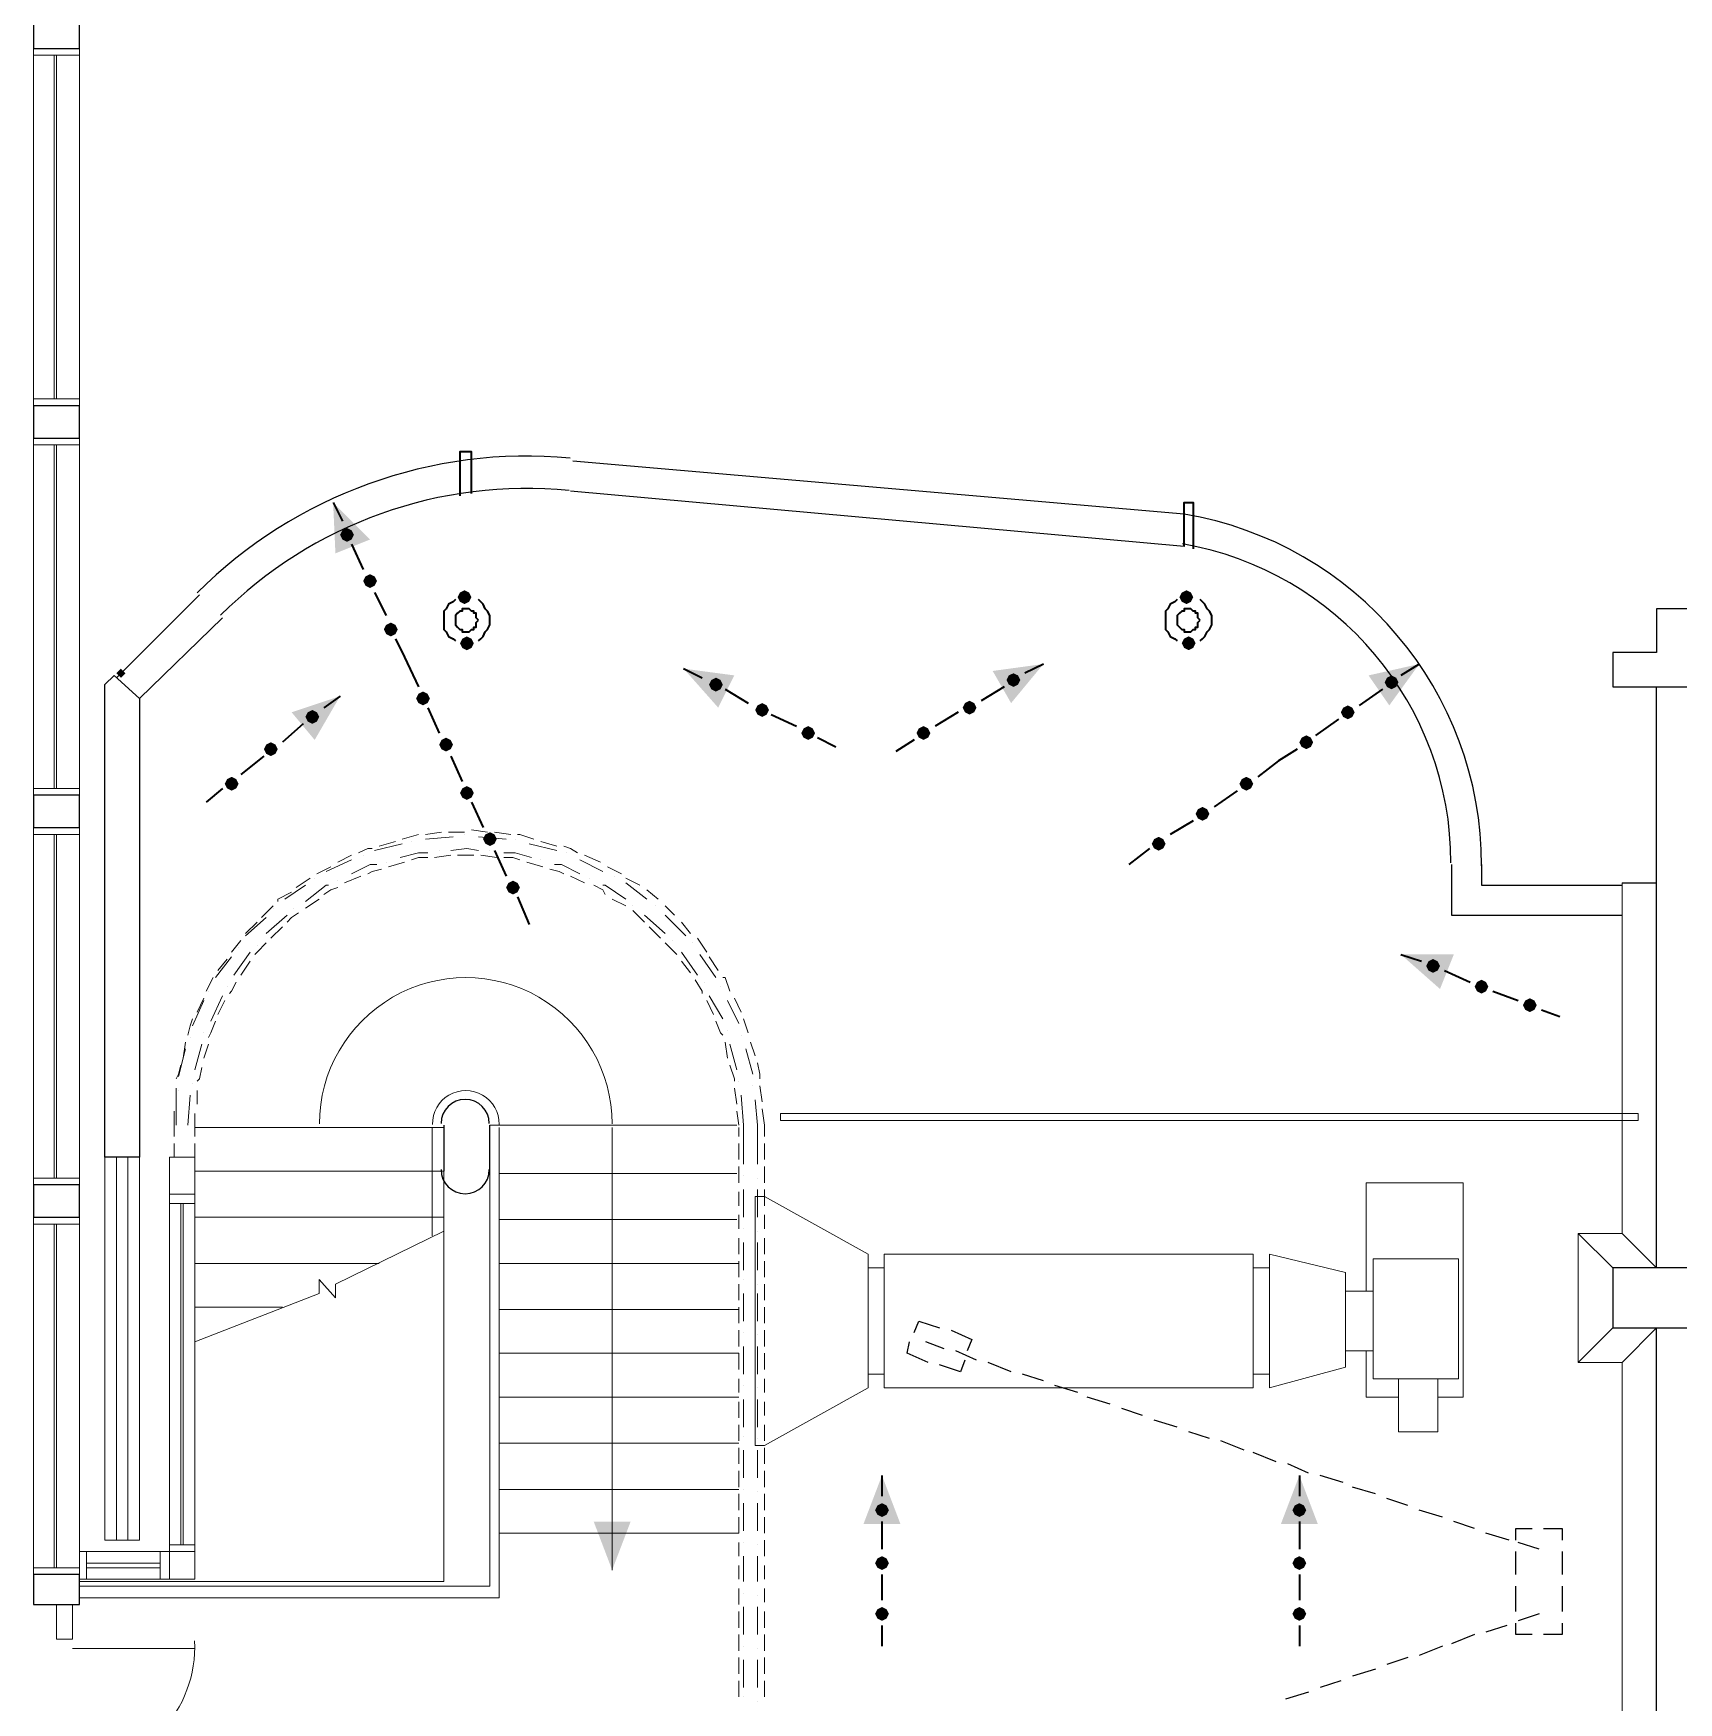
# Model space of a CAD drawing. Header units: millimetres. Extents: x 0 to 90.2, y 0 to 62.5.
# Drawn here: x 50.86 to 61.56, y 38.43 to 49.29 of the extents above; entities that cross this region are included whole.
import ezdxf

# ---------------------------------------------------------------- set-up
doc = ezdxf.new("R2010")
doc.units = ezdxf.units.MM
for name, color, linetype in [('PDF_014405$BL', 7, 'Continuous'), ('PDF_014405$BL-ABOVE', 7, 'Continuous'), ('PDF_014405$DR', 7, 'Continuous'), ('PDF_014405$EQ', 7, 'Continuous'), ('PDF_014405$PL-SERVICES-STORMWATER', 7, 'Continuous'), ('PDF_014405$PL-STAIR', 7, 'Continuous'), ('PDF_014405$WA', 7, 'Continuous'), ('PDF_014405$WA-COL', 7, 'Continuous'), ('PDF_014405$WA-EXT', 7, 'Continuous'), ('PDF_014405$WN', 7, 'Continuous')]:
    doc.layers.add(name, color=color, linetype=linetype)

msp = doc.modelspace()

# ---------------------------------------------------------------- hatches: boundary and pattern name
at = {"layer": 'PDF_014405$PL-SERVICES-STORMWATER', "transparency": 33554559}
for points in [[(52.899, 46.072), (52.869, 46.057), (52.854, 46.027), (52.869, 45.997), (52.899, 45.982), (52.929, 45.997), (52.944, 46.027), (52.929, 46.057)], [(53.049, 45.772), (53.019, 45.757), (53.004, 45.727), (53.019, 45.697), (53.049, 45.682), (53.079, 45.697), (53.094, 45.727), (53.079, 45.757)], [(53.664, 45.667), (53.634, 45.652), (53.619, 45.622), (53.634, 45.592), (53.664, 45.577), (53.694, 45.592), (53.709, 45.622), (53.694, 45.652)], [(58.359, 45.667), (58.329, 45.652), (58.314, 45.622), (58.329, 45.592), (58.359, 45.577), (58.389, 45.592), (58.404, 45.622), (58.389, 45.652)], [(53.184, 45.457), (53.154, 45.442), (53.139, 45.412), (53.154, 45.382), (53.184, 45.367), (53.214, 45.382), (53.229, 45.412), (53.214, 45.442)], [(53.679, 45.367), (53.649, 45.352), (53.634, 45.322), (53.649, 45.292), (53.679, 45.277), (53.709, 45.292), (53.724, 45.322), (53.709, 45.352)], [(58.374, 45.367), (58.344, 45.352), (58.329, 45.322), (58.344, 45.292), (58.374, 45.277), (58.404, 45.292), (58.419, 45.322), (58.404, 45.352)], [(55.299, 45.098), (55.269, 45.083), (55.254, 45.053), (55.269, 45.023), (55.299, 45.008), (55.329, 45.023), (55.344, 45.053), (55.329, 45.083)], [(57.234, 45.127), (57.204, 45.113), (57.189, 45.083), (57.204, 45.053), (57.234, 45.038), (57.264, 45.053), (57.279, 45.083), (57.264, 45.113)], [(59.694, 45.113), (59.664, 45.098), (59.649, 45.068), (59.664, 45.038), (59.694, 45.023), (59.724, 45.038), (59.739, 45.068), (59.724, 45.098)], [(53.394, 45.008), (53.364, 44.993), (53.349, 44.963), (53.364, 44.933), (53.394, 44.918), (53.424, 44.933), (53.439, 44.963), (53.424, 44.993)], [(52.674, 44.888), (52.644, 44.873), (52.629, 44.843), (52.644, 44.813), (52.674, 44.798), (52.704, 44.813), (52.719, 44.843), (52.704, 44.873)], [(55.599, 44.933), (55.569, 44.918), (55.554, 44.888), (55.569, 44.858), (55.599, 44.843), (55.629, 44.858), (55.644, 44.888), (55.629, 44.918)], [(56.949, 44.948), (56.919, 44.933), (56.904, 44.903), (56.919, 44.873), (56.949, 44.858), (56.979, 44.873), (56.994, 44.903), (56.979, 44.933)], [(59.409, 44.918), (59.379, 44.903), (59.364, 44.873), (59.379, 44.843), (59.409, 44.828), (59.439, 44.843), (59.454, 44.873), (59.439, 44.903)], [(55.899, 44.783), (55.869, 44.768), (55.854, 44.738), (55.869, 44.708), (55.899, 44.693), (55.929, 44.708), (55.944, 44.738), (55.929, 44.768)], [(56.649, 44.783), (56.619, 44.768), (56.604, 44.738), (56.619, 44.708), (56.649, 44.693), (56.679, 44.708), (56.694, 44.738), (56.679, 44.768)], [(52.404, 44.678), (52.374, 44.663), (52.359, 44.633), (52.374, 44.603), (52.404, 44.588), (52.434, 44.603), (52.449, 44.633), (52.434, 44.663)], [(53.544, 44.708), (53.514, 44.693), (53.499, 44.663), (53.514, 44.633), (53.544, 44.618), (53.574, 44.633), (53.589, 44.663), (53.574, 44.693)], [(59.139, 44.723), (59.109, 44.708), (59.094, 44.678), (59.109, 44.648), (59.139, 44.633), (59.169, 44.648), (59.184, 44.678), (59.169, 44.708)], [(52.149, 44.453), (52.119, 44.438), (52.104, 44.408), (52.119, 44.378), (52.149, 44.363), (52.179, 44.378), (52.194, 44.408), (52.179, 44.438)], [(58.749, 44.453), (58.719, 44.438), (58.704, 44.408), (58.719, 44.378), (58.749, 44.363), (58.779, 44.378), (58.794, 44.408), (58.779, 44.438)], [(53.679, 44.393), (53.649, 44.378), (53.634, 44.348), (53.649, 44.318), (53.679, 44.303), (53.709, 44.318), (53.724, 44.348), (53.709, 44.378)], [(58.464, 44.258), (58.434, 44.243), (58.419, 44.213), (58.434, 44.183), (58.464, 44.168), (58.494, 44.183), (58.509, 44.213), (58.494, 44.243)], [(53.829, 44.093), (53.799, 44.078), (53.784, 44.048), (53.799, 44.018), (53.829, 44.003), (53.859, 44.018), (53.874, 44.048), (53.859, 44.078)], [(58.179, 44.063), (58.149, 44.048), (58.134, 44.018), (58.149, 43.988), (58.179, 43.973), (58.209, 43.988), (58.224, 44.018), (58.209, 44.048)], [(53.979, 43.778), (53.949, 43.763), (53.934, 43.733), (53.949, 43.703), (53.979, 43.688), (54.009, 43.703), (54.024, 43.733), (54.009, 43.763)], [(59.964, 43.268), (59.934, 43.253), (59.919, 43.223), (59.934, 43.193), (59.964, 43.178), (59.994, 43.193), (60.009, 43.223), (59.994, 43.253)], [(60.279, 43.133), (60.249, 43.118), (60.234, 43.088), (60.249, 43.058), (60.279, 43.043), (60.308, 43.058), (60.323, 43.088), (60.308, 43.118)], [(60.593, 43.013), (60.563, 42.998), (60.548, 42.968), (60.563, 42.938), (60.593, 42.923), (60.623, 42.938), (60.638, 42.968), (60.623, 42.998)], [(56.379, 39.728), (56.349, 39.713), (56.334, 39.683), (56.349, 39.653), (56.379, 39.638), (56.409, 39.653), (56.424, 39.683), (56.409, 39.713)], [(59.094, 39.728), (59.064, 39.713), (59.049, 39.683), (59.064, 39.653), (59.094, 39.638), (59.124, 39.653), (59.139, 39.683), (59.124, 39.713)], [(56.379, 39.383), (56.349, 39.368), (56.334, 39.338), (56.349, 39.308), (56.379, 39.293), (56.409, 39.308), (56.424, 39.338), (56.409, 39.368)], [(59.094, 39.383), (59.064, 39.368), (59.049, 39.338), (59.064, 39.308), (59.094, 39.293), (59.124, 39.308), (59.139, 39.338), (59.124, 39.368)], [(56.379, 39.053), (56.349, 39.038), (56.334, 39.008), (56.349, 38.978), (56.379, 38.963), (56.409, 38.978), (56.424, 39.008), (56.409, 39.038)], [(59.094, 39.053), (59.064, 39.038), (59.049, 39.008), (59.064, 38.978), (59.094, 38.963), (59.124, 38.978), (59.139, 39.008), (59.124, 39.038)]]:
    msp.add_hatch(color=256, dxfattribs=at).paths.add_polyline_path(points)
at = {"layer": 'PDF_014405$WA-EXT', "transparency": 33554559}
msp.add_hatch(color=256, dxfattribs=at).paths.add_polyline_path([(51.429, 45.157), (51.414, 45.142), (51.399, 45.127), (51.414, 45.113), (51.429, 45.098), (51.444, 45.113), (51.459, 45.127), (51.444, 45.142)])
msp.add_hatch(color=256, dxfattribs=at).paths.add_polyline_path([(51.429, 45.157), (51.414, 45.142), (51.399, 45.127), (51.414, 45.113), (51.429, 45.098), (51.444, 45.113), (51.459, 45.127), (51.444, 45.142)])

# ---------------------------------------------------------------- linework, layer by layer
at = {"layer": 'PDF_014405$BL', "lineweight": 9}
for points in [[(50.859, 49.192), (50.859, 46.867)], [(51.159, 46.867), (51.159, 49.192)], [(50.859, 46.657), (50.859, 44.333)], [(51.159, 44.333), (51.159, 46.657)], [(50.859, 44.123), (50.859, 41.798)], [(51.159, 41.798), (51.159, 44.123)], [(61.418, 41.258), (61.193, 41.483), (61.193, 43.763)], [(53.889, 42.173), (53.889, 39.113), (51.159, 39.113)], [(53.454, 42.173), (53.454, 41.468)], [(51.324, 39.488), (51.324, 41.978), (51.324, 39.488), (51.549, 39.488), (51.549, 41.978)], [(51.399, 39.488), (51.399, 41.978)], [(51.474, 39.488), (51.474, 41.978)], [(53.529, 41.888), (53.529, 39.218), (51.159, 39.218)], [(53.829, 41.888), (53.829, 39.188), (51.159, 39.188)], [(51.744, 41.738), (51.744, 39.413), (51.159, 39.413)], [(51.159, 39.233), (51.744, 39.233), (51.909, 39.233), (51.909, 39.413), (51.909, 41.738)], [(50.859, 41.588), (50.859, 39.263)], [(51.159, 39.263), (51.159, 41.588)], [(60.908, 41.483), (61.133, 41.258)], [(60.908, 40.643), (60.908, 41.483), (61.193, 41.483)], [(61.418, 40.868), (61.193, 40.643), (60.908, 40.643), (61.133, 40.868)], [(60.308, 37.313), (60.383, 37.313), (60.383, 37.973), (61.193, 37.973), (61.193, 40.643)]]:
    msp.add_lwpolyline(points, dxfattribs=at)
for points in [[(55.719, 42.218), (55.719, 42.263), (61.298, 42.263), (61.298, 42.218)], [(51.744, 41.738), (51.744, 41.978), (51.909, 41.978), (51.909, 41.738)]]:
    msp.add_lwpolyline(points, close=True, dxfattribs=at)
at = {"layer": 'PDF_014405$BL', "lineweight": 0}
msp.add_lwpolyline([(55.434, 41.288), (55.434, 41.288)], dxfattribs=at)
at = {"layer": 'PDF_014405$BL', "lineweight": 9}
msp.add_arc((53.672, 42.195), 0.217, 359.1456, 180.8771, dxfattribs=at)
at = {"layer": 'PDF_014405$BL-ABOVE', "lineweight": 9}
for points in [[(53.514, 44.093), (53.409, 44.078)], [(53.664, 44.093), (53.559, 44.093)], [(53.814, 44.093), (53.709, 44.108)], [(53.964, 44.078), (53.859, 44.093)], [(53.064, 43.988), (53.034, 43.988), (52.974, 43.958)], [(53.214, 44.033), (53.109, 44.003)], [(53.364, 44.078), (53.259, 44.048)], [(54.114, 44.048), (54.024, 44.078), (54.009, 44.078)], [(54.264, 44.003), (54.159, 44.033)], [(54.399, 43.958), (54.354, 43.988), (54.309, 44.003)], [(52.929, 43.943), (52.839, 43.898)], [(53.274, 43.898), (53.169, 43.868)], [(53.424, 43.928), (53.364, 43.928), (53.319, 43.913)], [(53.574, 43.943), (53.469, 43.928)], [(53.724, 43.943), (53.679, 43.943), (53.619, 43.943)], [(53.874, 43.928), (53.769, 43.943)], [(54.024, 43.913), (53.979, 43.928), (53.919, 43.928)], [(54.174, 43.868), (54.069, 43.898)], [(54.549, 43.898), (54.444, 43.943)], [(52.659, 43.793), (52.569, 43.733)], [(52.794, 43.868), (52.734, 43.838), (52.704, 43.823)], [(52.989, 43.808), (52.884, 43.763)], [(53.124, 43.853), (53.064, 43.838), (53.034, 43.823)], [(54.309, 43.823), (54.279, 43.838), (54.219, 43.853)], [(54.444, 43.763), (54.354, 43.808)], [(54.684, 43.823), (54.654, 43.838), (54.594, 43.868)], [(54.804, 43.748), (54.714, 43.793)], [(52.539, 43.703), (52.449, 43.658), (52.449, 43.643)], [(52.719, 43.658), (52.629, 43.598)], [(52.839, 43.733), (52.794, 43.718), (52.749, 43.688)], [(54.579, 43.688), (54.564, 43.718), (54.504, 43.748)], [(54.714, 43.613), (54.624, 43.658)], [(54.924, 43.658), (54.849, 43.718)], [(52.419, 43.613), (52.344, 43.538)], [(52.584, 43.568), (52.539, 43.538), (52.509, 43.508)], [(54.834, 43.508), (54.804, 43.538), (54.759, 43.583)], [(55.029, 43.553), (54.969, 43.613)], [(52.314, 43.508), (52.239, 43.433)], [(52.479, 43.478), (52.404, 43.403)], [(54.939, 43.403), (54.864, 43.478)], [(55.134, 43.433), (55.074, 43.508)], [(52.209, 43.388), (52.149, 43.313)], [(52.374, 43.373), (52.314, 43.313), (52.299, 43.298)], [(55.044, 43.298), (55.029, 43.313), (54.969, 43.373)], [(55.239, 43.313), (55.179, 43.403)], [(52.119, 43.268), (52.059, 43.193)], [(52.269, 43.253), (52.209, 43.163)], [(55.134, 43.178), (55.074, 43.253)], [(55.314, 43.193), (55.254, 43.283)], [(52.029, 43.148), (51.984, 43.058)], [(52.179, 43.118), (52.149, 43.058), (52.134, 43.043)], [(55.209, 43.043), (55.209, 43.058), (55.164, 43.133)], [(55.389, 43.058), (55.359, 43.148), (55.344, 43.148)], [(51.969, 43.013), (51.924, 42.923)], [(55.464, 42.923), (55.419, 43.013)], [(52.104, 42.998), (52.059, 42.908)], [(55.284, 42.908), (55.239, 42.998)], [(51.894, 42.878), (51.879, 42.833), (51.864, 42.773)], [(52.044, 42.863), (52.014, 42.788), (51.999, 42.758)], [(55.344, 42.773), (55.329, 42.788), (55.299, 42.863)], [(55.509, 42.788), (55.494, 42.833), (55.479, 42.878)], [(51.849, 42.728), (51.834, 42.623)], [(51.999, 42.713), (51.969, 42.623)], [(55.374, 42.623), (55.359, 42.728)], [(55.554, 42.638), (55.524, 42.728)], [(51.819, 42.578), (51.804, 42.518), (51.789, 42.488)], [(55.419, 42.473), (55.419, 42.488), (55.389, 42.578)], [(55.584, 42.488), (55.584, 42.518), (55.569, 42.593)], [(51.954, 42.563), (51.939, 42.488), (51.924, 42.473)], [(51.789, 42.428), (51.789, 42.323)], [(51.924, 42.413), (51.924, 42.323)], [(55.434, 42.323), (55.419, 42.428)], [(55.599, 42.338), (55.584, 42.443)], [(51.774, 42.278), (51.774, 42.188), (51.774, 42.113)], [(51.909, 42.113), (51.909, 42.188), (51.909, 42.263)], [(55.449, 42.188), (55.434, 42.278)], [(55.614, 42.113), (55.614, 42.188), (55.599, 42.293)], [(55.449, 42.173), (55.449, 42.113)], [(51.774, 42.068), (51.774, 41.978)], [(51.909, 41.978), (51.909, 42.068)], [(55.449, 42.068), (55.449, 41.963)], [(55.614, 41.963), (55.614, 42.068)], [(55.449, 41.918), (55.449, 41.813)], [(55.614, 41.813), (55.614, 41.918)], [(55.449, 41.753), (55.449, 41.663)], [(55.614, 41.663), (55.614, 41.768)], [(55.449, 41.603), (55.449, 41.513)], [(55.614, 41.513), (55.614, 41.603)], [(55.449, 41.453), (55.449, 41.348)], [(55.614, 41.348), (55.614, 41.453)], [(55.449, 41.303), (55.449, 41.198)], [(55.614, 41.198), (55.614, 41.303)], [(55.449, 41.153), (55.449, 41.048)], [(55.614, 41.048), (55.614, 41.153)], [(55.449, 41.003), (55.449, 40.898)], [(55.614, 40.898), (55.614, 41.003)], [(55.449, 40.853), (55.449, 40.748)], [(55.614, 40.748), (55.614, 40.853)], [(55.449, 40.703), (55.449, 40.598)], [(55.614, 40.598), (55.614, 40.703)], [(55.449, 40.538), (55.449, 40.448)], [(55.614, 40.448), (55.614, 40.538)], [(55.449, 40.388), (55.449, 40.283)], [(55.614, 40.298), (55.614, 40.388)], [(55.449, 40.238), (55.449, 40.133)], [(55.614, 40.133), (55.614, 40.238)], [(55.449, 40.088), (55.449, 39.983)], [(55.614, 39.983), (55.614, 40.088)], [(55.449, 39.938), (55.449, 39.833)], [(55.614, 39.833), (55.614, 39.938)], [(55.449, 39.788), (55.449, 39.683)], [(55.614, 39.683), (55.614, 39.788)], [(55.449, 39.638), (55.449, 39.533)], [(55.614, 39.533), (55.614, 39.638)], [(55.449, 39.473), (55.449, 39.383)], [(55.614, 39.383), (55.614, 39.488)], [(55.449, 39.323), (55.449, 39.233)], [(55.614, 39.233), (55.614, 39.323)], [(55.449, 39.173), (55.449, 39.068)], [(55.614, 39.083), (55.614, 39.173)], [(55.449, 39.023), (55.449, 38.918)], [(55.614, 38.918), (55.614, 39.023)], [(55.449, 38.873), (55.449, 38.768)], [(55.614, 38.768), (55.614, 38.873)], [(55.449, 38.723), (55.449, 38.618)], [(55.614, 38.618), (55.614, 38.723)], [(55.449, 38.573), (55.449, 38.468)], [(55.614, 38.468), (55.614, 38.573)]]:
    msp.add_lwpolyline(points, dxfattribs=at)
at = {"layer": 'PDF_014405$DR', "lineweight": 0}
msp.add_lwpolyline([(51.905, 37.147, 0.429403), (51.104, 37.991, 0.429409), (51.908, 38.832)], format="xyb", dxfattribs=at)
msp.add_lwpolyline([(51.114, 38.783), (51.909, 38.783), (51.114, 38.783)], dxfattribs=at)
at = {"layer": 'PDF_014405$EQ', "lineweight": 9}
for points in [[(59.529, 41.108), (59.529, 41.813), (60.159, 41.813), (60.159, 40.418), (59.994, 40.418)], [(56.289, 41.258), (56.394, 41.258)], [(58.794, 41.258), (58.899, 41.258)], [(59.394, 41.108), (59.574, 41.108)], [(59.394, 40.718), (59.574, 40.718)], [(59.529, 40.718), (59.529, 40.418), (59.739, 40.418)], [(56.289, 40.568), (56.394, 40.568)], [(58.794, 40.568), (58.899, 40.568)], [(59.739, 40.538), (59.739, 40.193), (59.994, 40.193), (59.994, 40.538)]]:
    msp.add_lwpolyline(points, dxfattribs=at)
for points in [[(56.289, 41.348), (55.614, 41.723), (55.554, 41.723), (55.554, 40.103), (55.614, 40.103), (56.289, 40.478)], [(58.794, 40.478), (56.394, 40.478), (56.394, 41.348), (58.794, 41.348)], [(58.899, 40.478), (58.899, 41.348), (59.394, 41.228), (59.394, 40.613)], [(59.574, 41.318), (60.129, 41.318), (60.129, 40.538), (59.574, 40.538)]]:
    msp.add_lwpolyline(points, close=True, dxfattribs=at)
at = {"layer": 'PDF_014405$PL-SERVICES-STORMWATER', "lineweight": 35}
for points in [[(53.709, 46.297), (53.709, 46.567), (53.634, 46.567), (53.634, 46.282)], [(52.809, 46.237), (52.869, 46.117)], [(58.344, 45.952), (58.344, 46.237), (58.404, 46.237), (58.404, 45.937)], [(52.929, 45.967), (53.004, 45.802)], [(53.079, 45.652), (53.154, 45.502)], [(53.604, 45.607), (53.589, 45.592), (53.559, 45.577), (53.544, 45.547), (53.529, 45.532), (53.529, 45.502), (53.529, 45.472), (53.529, 45.442), (53.529, 45.412), (53.544, 45.397), (53.559, 45.367), (53.589, 45.352), (53.604, 45.337)], [(53.754, 45.337), (53.769, 45.352), (53.784, 45.367), (53.799, 45.397), (53.814, 45.412), (53.829, 45.442), (53.829, 45.472), (53.829, 45.502), (53.814, 45.532), (53.799, 45.547), (53.784, 45.577), (53.769, 45.592), (53.754, 45.607)], [(58.299, 45.607), (58.284, 45.592), (58.254, 45.577), (58.239, 45.547), (58.224, 45.532), (58.224, 45.502), (58.224, 45.472), (58.224, 45.442), (58.224, 45.412), (58.239, 45.397), (58.254, 45.367), (58.284, 45.352), (58.299, 45.337)], [(58.449, 45.337), (58.464, 45.352), (58.479, 45.367), (58.494, 45.397), (58.509, 45.412), (58.524, 45.442), (58.524, 45.472), (58.524, 45.502), (58.509, 45.532), (58.494, 45.547), (58.479, 45.577), (58.464, 45.592), (58.449, 45.607)], [(53.214, 45.352), (53.274, 45.232), (53.364, 45.038)], [(57.429, 45.187), (57.309, 45.127)], [(59.874, 45.187), (59.754, 45.113)], [(55.089, 45.157), (55.209, 45.098)], [(52.854, 44.978), (52.749, 44.903)], [(55.359, 45.023), (55.509, 44.933)], [(57.174, 45.038), (57.024, 44.948)], [(59.634, 45.023), (59.484, 44.918)], [(53.424, 44.903), (53.499, 44.738)], [(55.659, 44.858), (55.824, 44.783)], [(56.874, 44.873), (56.724, 44.783)], [(52.614, 44.798), (52.479, 44.678)], [(59.349, 44.828), (59.199, 44.723)], [(55.959, 44.708), (56.079, 44.648)], [(56.589, 44.693), (56.469, 44.618)], [(59.079, 44.633), (58.959, 44.558), (58.824, 44.453)], [(52.359, 44.588), (52.209, 44.468)], [(53.574, 44.588), (53.649, 44.423)], [(52.089, 44.378), (51.984, 44.288)], [(58.689, 44.363), (58.539, 44.258)], [(53.709, 44.288), (53.784, 44.123)], [(58.404, 44.168), (58.254, 44.078)], [(58.119, 43.988), (57.984, 43.883)], [(53.859, 43.973), (53.934, 43.808)], [(54.009, 43.673), (54.084, 43.493)], [(59.754, 43.298), (59.889, 43.253)], [(60.039, 43.193), (60.204, 43.118)], [(60.353, 43.058), (60.518, 42.998)], [(60.668, 42.938), (60.788, 42.893)], [(56.379, 39.908), (56.379, 39.773)], [(59.094, 39.908), (59.094, 39.773)], [(56.379, 39.608), (56.379, 39.428)], [(59.094, 39.608), (59.094, 39.428)], [(56.379, 39.263), (56.379, 39.098)], [(59.094, 39.263), (59.094, 39.098)], [(56.379, 38.933), (56.379, 38.798)], [(59.094, 38.933), (59.094, 38.798)]]:
    msp.add_lwpolyline(points, dxfattribs=at)
for points in [[(53.754, 45.472), (53.739, 45.487), (53.739, 45.502), (53.739, 45.517), (53.724, 45.517), (53.724, 45.532), (53.709, 45.532), (53.694, 45.547), (53.679, 45.547), (53.664, 45.547), (53.649, 45.547), (53.649, 45.532), (53.634, 45.532), (53.619, 45.517), (53.604, 45.502), (53.604, 45.487), (53.604, 45.472), (53.604, 45.457), (53.604, 45.442), (53.619, 45.427), (53.634, 45.412), (53.649, 45.412), (53.649, 45.397), (53.664, 45.397), (53.679, 45.397), (53.694, 45.397), (53.709, 45.412), (53.724, 45.412), (53.724, 45.427), (53.739, 45.427), (53.739, 45.442), (53.739, 45.457)], [(58.449, 45.472), (58.434, 45.487), (58.434, 45.502), (58.434, 45.517), (58.419, 45.517), (58.419, 45.532), (58.404, 45.532), (58.389, 45.547), (58.374, 45.547), (58.359, 45.547), (58.344, 45.547), (58.344, 45.532), (58.329, 45.532), (58.314, 45.517), (58.299, 45.502), (58.299, 45.487), (58.299, 45.472), (58.299, 45.457), (58.299, 45.442), (58.314, 45.427), (58.329, 45.412), (58.344, 45.412), (58.344, 45.397), (58.359, 45.397), (58.374, 45.397), (58.389, 45.397), (58.404, 45.412), (58.419, 45.412), (58.419, 45.427), (58.434, 45.427), (58.434, 45.442), (58.434, 45.457)]]:
    msp.add_lwpolyline(points, close=True, dxfattribs=at)
at = {"layer": 'PDF_014405$PL-SERVICES-STORMWATER', "transparency": 33554559}
for points in [[(53.049, 45.997), (52.809, 46.237), (52.824, 45.907)], [(57.219, 44.933), (57.429, 45.187), (57.099, 45.142)], [(59.679, 44.918), (59.874, 45.187), (59.544, 45.113)], [(55.419, 45.113), (55.089, 45.157), (55.314, 44.903)], [(52.689, 44.693), (52.854, 44.978), (52.539, 44.873)], [(60.099, 43.298), (59.754, 43.298), (60.009, 43.073)], [(56.499, 39.593), (56.379, 39.908), (56.259, 39.593)], [(59.214, 39.593), (59.094, 39.908), (58.974, 39.593)]]:
    msp.add_solid(points, dxfattribs=at)
at = {"layer": 'PDF_014405$PL-STAIR', "lineweight": 9}
msp.add_lwpolyline([(53.529, 42.173), (51.909, 42.173)], close=True, dxfattribs=at)
for points in [[(53.829, 42.188), (55.434, 42.188)], [(54.624, 42.173), (54.624, 39.398)], [(51.909, 41.888), (53.529, 41.888)], [(53.889, 41.873), (55.434, 41.873)], [(51.909, 41.588), (53.529, 41.588)], [(51.909, 40.778), (52.719, 41.093), (52.719, 41.183), (52.824, 41.063), (52.824, 41.153), (53.529, 41.498)], [(53.889, 41.573), (55.434, 41.573)], [(51.909, 41.288), (53.109, 41.288)], [(53.889, 41.288), (55.449, 41.288)], [(51.909, 41.003), (52.479, 41.003)], [(53.889, 40.988), (55.449, 40.988)], [(53.889, 40.703), (55.449, 40.703)], [(53.889, 40.418), (55.449, 40.418)], [(54.624, 39.293), (54.624, 40.418)], [(53.889, 40.118), (55.449, 40.118)], [(53.889, 39.818), (55.449, 39.818)], [(53.889, 39.533), (55.449, 39.533)]]:
    msp.add_lwpolyline(points, dxfattribs=at)
msp.add_arc((53.672, 42.195), 0.952, 359.9997, 180.0003, dxfattribs=at)
at = {"layer": 'PDF_014405$PL-STAIR', "transparency": 33554559}
msp.add_solid([(54.504, 39.608), (54.624, 39.293), (54.744, 39.608)], dxfattribs=at)
at = {"layer": 'PDF_014405$WA', "lineweight": 20}
msp.add_lwpolyline([(51.009, 39.068), (51.009, 38.843), (51.114, 38.843), (51.114, 39.068)], dxfattribs=at)
at = {"layer": 'PDF_014405$WA-COL', "lineweight": 25}
for points in [[(50.859, 49.192), (51.159, 49.192), (51.159, 49.387), (50.859, 49.387)], [(50.859, 46.657), (51.159, 46.657), (51.159, 46.867), (50.859, 46.867)], [(61.703, 45.038), (61.703, 45.547), (61.418, 45.547), (61.418, 45.262), (61.133, 45.262), (61.133, 45.038)], [(50.859, 44.123), (51.159, 44.123), (51.159, 44.333), (50.859, 44.333)], [(50.859, 41.588), (51.159, 41.588), (51.159, 41.798), (50.859, 41.798)], [(61.703, 41.258), (61.133, 41.258), (61.133, 40.868), (61.703, 40.868)], [(50.859, 39.068), (51.159, 39.068), (51.159, 39.263), (50.859, 39.263)]]:
    msp.add_lwpolyline(points, close=True, dxfattribs=at)
for points in [[(53.529, 42.188), (53.529, 41.888)], [(53.829, 41.888), (53.829, 42.188)], [(56.589, 40.838), (56.619, 40.913), (56.754, 40.868)], [(56.829, 40.853), (56.964, 40.793), (56.934, 40.718)], [(56.679, 40.643), (56.544, 40.703), (56.559, 40.778)], [(56.784, 40.733), (56.664, 40.778)], [(56.919, 40.658), (56.889, 40.583), (56.754, 40.628)], [(56.994, 40.658), (56.859, 40.718)], [(57.219, 40.583), (57.069, 40.643)], [(57.429, 40.523), (57.294, 40.568)], [(57.654, 40.448), (57.504, 40.493)], [(57.864, 40.373), (57.714, 40.418)], [(58.074, 40.298), (57.939, 40.343)], [(58.299, 40.223), (58.149, 40.268)], [(58.509, 40.148), (58.374, 40.193)], [(58.734, 40.073), (58.584, 40.133)], [(58.944, 39.998), (58.794, 40.058)], [(59.154, 39.923), (59.019, 39.983)], [(59.379, 39.863), (59.229, 39.908)], [(59.589, 39.788), (59.439, 39.833)], [(59.799, 39.713), (59.664, 39.758)], [(60.024, 39.638), (59.874, 39.683)], [(60.234, 39.563), (60.099, 39.608)], [(60.458, 39.488), (60.308, 39.533)], [(60.503, 39.488), (60.503, 39.563), (60.608, 39.563)], [(60.683, 39.563), (60.803, 39.563), (60.803, 39.488)], [(60.653, 39.428), (60.518, 39.473)], [(60.503, 39.263), (60.503, 39.413)], [(60.803, 39.413), (60.803, 39.263)], [(60.503, 39.023), (60.503, 39.188)], [(60.803, 39.188), (60.803, 39.023)], [(60.653, 39.008), (60.518, 38.963)], [(60.443, 38.933), (60.308, 38.888)], [(60.608, 38.873), (60.503, 38.873), (60.503, 38.948)], [(60.803, 38.948), (60.803, 38.873), (60.683, 38.873)], [(60.024, 38.798), (59.874, 38.738)], [(60.234, 38.873), (60.084, 38.813)], [(59.799, 38.723), (59.664, 38.678)], [(59.364, 38.573), (59.229, 38.528)], [(59.589, 38.648), (59.439, 38.603)], [(59.154, 38.498), (59.004, 38.453)]]:
    msp.add_lwpolyline(points, dxfattribs=at)
for centre, start, end in [((53.668, 42.198), 0, 180), ((53.668, 41.898), 180, 360)]:
    msp.add_arc(centre, 0.157, start, end, dxfattribs=at)
at = {"layer": 'PDF_014405$WA-EXT', "lineweight": 25}
msp.add_lwpolyline([(60.279, 43.875, 0.367026), (58.344, 46.162), (54.369, 46.507)], format="xyb", dxfattribs=at)
for points in [[(58.344, 45.952), (54.354, 46.312)], [(51.939, 45.637), (51.399, 45.098)], [(51.549, 44.963), (51.549, 41.978), (51.324, 41.978), (51.324, 45.053), (51.384, 45.113), (51.549, 44.963), (52.089, 45.487)], [(61.418, 41.258), (61.418, 45.038)], [(60.084, 43.883), (60.084, 43.553), (61.193, 43.553)], [(60.279, 43.883), (60.279, 43.748), (61.193, 43.748)], [(61.193, 43.763), (61.418, 43.763)], [(61.418, 37.073), (61.418, 40.868)]]:
    msp.add_lwpolyline(points, dxfattribs=at)
for centre, radius, start, end in [((54.073, 43.503), 3.037, 84.754, 135), ((54.073, 43.503), 2.827, 84.4904, 134.9451), ((57.973, 43.893), 2.107, 0, 80.1288)]:
    msp.add_arc(centre, radius, start, end, dxfattribs=at)
at = {"layer": 'PDF_014405$WN', "lineweight": 0}
for points in [[(51.159, 49.192), (50.859, 49.192)], [(51.159, 49.147), (50.859, 49.147)], [(50.994, 46.912), (50.994, 49.147)], [(51.009, 46.912), (51.009, 49.147)], [(50.859, 46.912), (51.159, 46.912)], [(50.859, 46.867), (51.159, 46.867)], [(51.159, 46.657), (50.859, 46.657)], [(51.159, 46.612), (50.859, 46.612)], [(50.994, 44.378), (50.994, 46.612)], [(51.009, 44.378), (51.009, 46.612)], [(50.859, 44.378), (51.159, 44.378)], [(50.859, 44.333), (51.159, 44.333)], [(51.159, 44.123), (50.859, 44.123)], [(51.159, 44.078), (50.859, 44.078)], [(50.994, 41.843), (50.994, 44.078)], [(51.009, 41.843), (51.009, 44.078)], [(53.259, 44.018), (53.079, 43.973)], [(53.319, 44.033), (53.319, 44.033)], [(53.589, 44.063), (53.409, 44.048)], [(53.754, 43.973), (53.679, 43.988), (53.574, 43.973)], [(53.664, 44.078), (53.664, 44.078)], [(53.934, 44.048), (53.754, 44.063)], [(53.994, 44.048), (53.994, 44.048)], [(54.264, 43.973), (54.084, 44.018)], [(52.929, 43.913), (52.764, 43.838)], [(53.094, 43.883), (53.049, 43.883), (52.929, 43.823)], [(53.004, 43.943), (53.004, 43.943)], [(53.154, 43.898), (53.154, 43.898)], [(53.424, 43.958), (53.364, 43.958), (53.244, 43.928)], [(53.499, 43.973), (53.499, 43.973)], [(53.829, 43.973), (53.829, 43.973)], [(54.099, 43.928), (53.994, 43.958), (53.919, 43.958)], [(54.159, 43.913), (54.159, 43.913)], [(54.414, 43.823), (54.294, 43.883), (54.249, 43.883)], [(54.324, 43.958), (54.324, 43.958)], [(54.564, 43.838), (54.414, 43.913)], [(52.689, 43.793), (52.689, 43.793)], [(52.839, 43.778), (52.839, 43.778)], [(54.474, 43.793), (54.474, 43.793)], [(54.639, 43.808), (54.639, 43.808)], [(54.849, 43.658), (54.714, 43.763)], [(52.629, 43.748), (52.494, 43.658)], [(52.779, 43.748), (52.764, 43.748), (52.629, 43.643)], [(54.714, 43.658), (54.579, 43.748), (54.564, 43.748)], [(52.509, 43.553), (52.374, 43.433)], [(52.419, 43.598), (52.419, 43.598)], [(52.554, 43.598), (52.554, 43.598)], [(54.759, 43.613), (54.759, 43.613)], [(54.969, 43.433), (54.834, 43.553)], [(54.909, 43.613), (54.909, 43.613)], [(55.104, 43.418), (54.969, 43.553)], [(52.374, 43.538), (52.239, 43.418)], [(52.194, 43.343), (52.194, 43.343)], [(52.314, 43.358), (52.314, 43.358)], [(55.014, 43.388), (55.014, 43.388)], [(55.149, 43.373), (55.149, 43.373)], [(52.149, 43.283), (52.044, 43.148)], [(52.269, 43.313), (52.164, 43.163)], [(55.179, 43.163), (55.074, 43.313)], [(55.299, 43.148), (55.194, 43.298)], [(55.224, 43.118), (55.224, 43.118)], [(51.999, 43.058), (51.999, 43.058)], [(52.089, 43.028), (52.014, 42.863)], [(52.119, 43.088), (52.119, 43.088)], [(55.344, 42.878), (55.254, 43.028)], [(55.329, 43.088), (55.329, 43.088)], [(51.969, 42.998), (51.894, 42.833)], [(55.449, 42.848), (55.374, 42.998)], [(51.969, 42.788), (51.969, 42.788)], [(55.374, 42.803), (55.374, 42.803)], [(51.849, 42.683), (51.804, 42.503)], [(51.879, 42.758), (51.879, 42.758)], [(51.954, 42.713), (51.909, 42.548)], [(55.434, 42.548), (55.389, 42.713)], [(55.464, 42.773), (55.464, 42.773)], [(55.539, 42.518), (55.494, 42.683)], [(55.449, 42.473), (55.449, 42.473)], [(51.789, 42.353), (51.789, 42.188)], [(51.804, 42.413), (51.804, 42.413)], [(51.879, 42.383), (51.864, 42.188)], [(51.894, 42.458), (51.894, 42.458)], [(55.479, 41.933), (55.479, 42.188), (55.464, 42.383)], [(55.539, 42.443), (55.539, 42.443)], [(55.554, 42.353), (55.569, 42.188), (55.569, 41.933)], [(50.859, 41.843), (51.159, 41.843)], [(55.479, 41.858), (55.479, 41.858)], [(55.569, 41.843), (55.569, 41.843)], [(50.859, 41.798), (51.159, 41.798)], [(51.909, 41.738), (51.744, 41.738)], [(55.479, 41.588), (55.479, 41.768)], [(55.569, 41.768), (55.569, 41.588)], [(51.909, 41.678), (51.744, 41.678)], [(51.819, 41.678), (51.819, 39.458)], [(51.834, 41.678), (51.834, 39.458)], [(51.159, 41.588), (50.859, 41.588)], [(51.159, 41.543), (50.859, 41.543)], [(50.994, 39.308), (50.994, 41.543)], [(51.009, 39.308), (51.009, 41.543)], [(55.479, 41.513), (55.479, 41.513)], [(55.569, 41.498), (55.569, 41.498)], [(55.479, 41.243), (55.479, 41.423)], [(55.569, 41.423), (55.569, 41.243)], [(55.479, 41.183), (55.479, 41.183)], [(55.479, 40.913), (55.479, 41.093)], [(55.569, 41.153), (55.569, 41.153)], [(55.569, 41.093), (55.569, 40.913)], [(55.479, 40.838), (55.479, 40.838)], [(55.479, 40.568), (55.479, 40.748)], [(55.569, 40.823), (55.569, 40.823)], [(55.569, 40.748), (55.569, 40.568)], [(55.479, 40.493), (55.479, 40.493)], [(55.479, 40.223), (55.479, 40.403)], [(55.569, 40.478), (55.569, 40.478)], [(55.569, 40.403), (55.569, 40.223)], [(55.479, 40.163), (55.479, 40.163)], [(55.479, 39.893), (55.479, 40.073)], [(55.569, 40.148), (55.569, 40.148)], [(55.569, 40.073), (55.569, 39.893)], [(55.479, 39.818), (55.479, 39.818)], [(55.569, 39.803), (55.569, 39.803)], [(55.479, 39.548), (55.479, 39.728)], [(55.569, 39.728), (55.569, 39.548)], [(51.744, 39.458), (51.909, 39.458)], [(55.479, 39.473), (55.479, 39.473)], [(55.569, 39.458), (55.569, 39.458)], [(51.159, 39.413), (51.159, 39.233)], [(51.204, 39.413), (51.204, 39.233)], [(51.204, 39.338), (51.684, 39.338)], [(51.684, 39.233), (51.684, 39.413)], [(51.744, 39.233), (51.744, 39.413), (51.909, 39.413)], [(55.479, 39.218), (55.479, 39.383)], [(55.569, 39.383), (55.569, 39.218)], [(50.859, 39.308), (51.159, 39.308)], [(50.859, 39.263), (51.159, 39.263)], [(51.204, 39.308), (51.684, 39.308)], [(55.479, 39.143), (55.479, 39.143)], [(55.569, 39.128), (55.569, 39.128)], [(55.479, 38.873), (55.479, 39.053)], [(55.569, 39.053), (55.569, 38.873)], [(55.479, 38.798), (55.479, 38.798)], [(55.569, 38.783), (55.569, 38.783)], [(55.479, 38.528), (55.479, 38.708)], [(55.569, 38.708), (55.569, 38.528)], [(55.479, 38.468), (55.479, 38.468)], [(55.569, 38.438), (55.569, 38.438)]]:
    msp.add_lwpolyline(points, dxfattribs=at)

doc.saveas('drawing.dxf')
